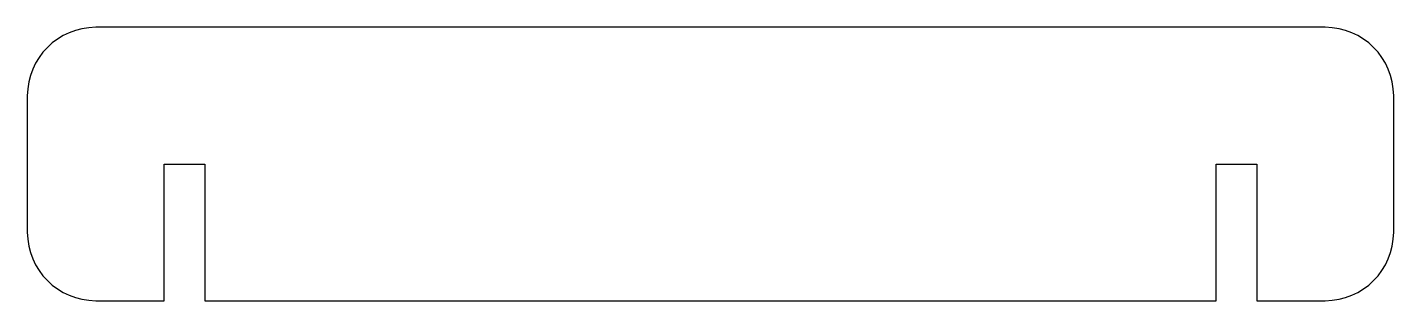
# Model space of a CAD drawing. Header units: millimetres. Extents: x -50 to 50, y -10 to 10.
import ezdxf

# ---------------------------------------------------------------- set-up
doc = ezdxf.new("R2010")
doc.units = ezdxf.units.MM
doc.layers.add('PERIMETER', color=5, linetype='CONTINUOUS')

msp = doc.modelspace()

# ---------------------------------------------------------------- linework, layer by layer
at = {"layer": 'PERIMETER'}
for p, q in [((45, 10.005), (-45, 10.005)), ((-50.005, 5), (-50.005, -5)), ((50.005, -5), (50.005, 5)), ((-39.995, -10.005), (-39.995, -0.005)), ((-39.995, -0.005), (-37.005, -0.005)), ((-37.005, -0.005), (-37.005, -10.005)), ((37.005, -0.005), (39.995, -0.005)), ((37.005, -10.005), (37.005, -0.005)), ((39.995, -0.005), (39.995, -10.005)), ((-45, -10.005), (-39.995, -10.005)), ((-37.005, -10.005), (37.005, -10.005)), ((39.995, -10.005), (45, -10.005))]:
    msp.add_line(p, q, dxfattribs=at)
for centre, start, end in [((-45, 5), 90, 180), ((45, 5), 0, 90), ((-45, -5), 180, 270), ((45, -5), 270, 360)]:
    msp.add_arc(centre, 5.005, start, end, dxfattribs=at)

doc.saveas('drawing.dxf')
